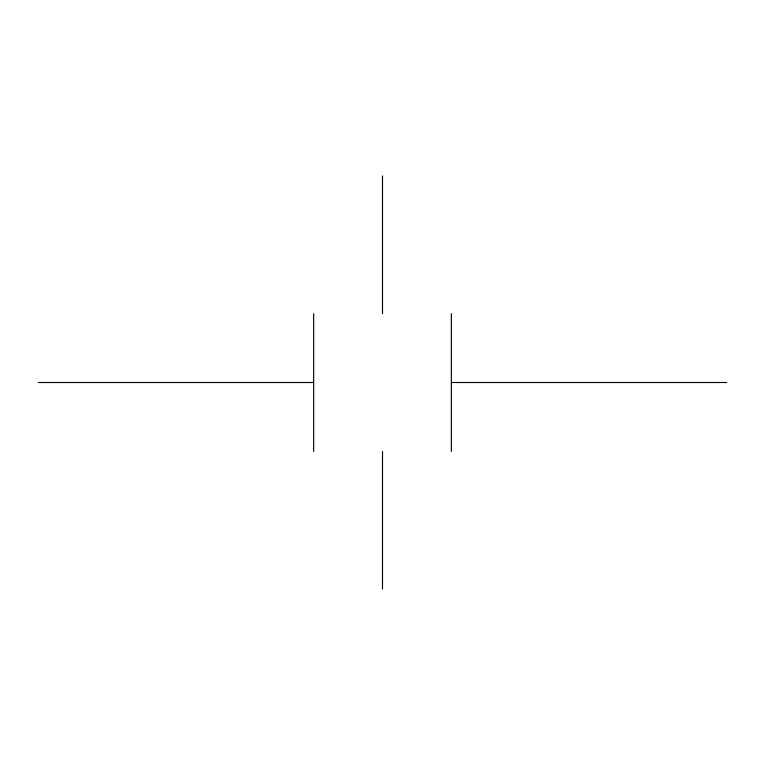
<?xml version="1.0" encoding="UTF-8"?>
<svg xmlns="http://www.w3.org/2000/svg" width="765" height="765" viewBox="0 0 765 765"><rect width="100%" height="100%" fill="white"/><g stroke="black" fill="none" stroke-linecap="round" stroke-linejoin="round"><path stroke-width="1.15" d="M38.25 382.5L313.65 382.5M451.35 382.5L726.75 382.5M451.35 313.65L451.35 451.35M382.5 175.95L382.5 313.65M382.5 451.35L382.5 589.05M313.65 313.65L313.65 451.35"/></g></svg>
